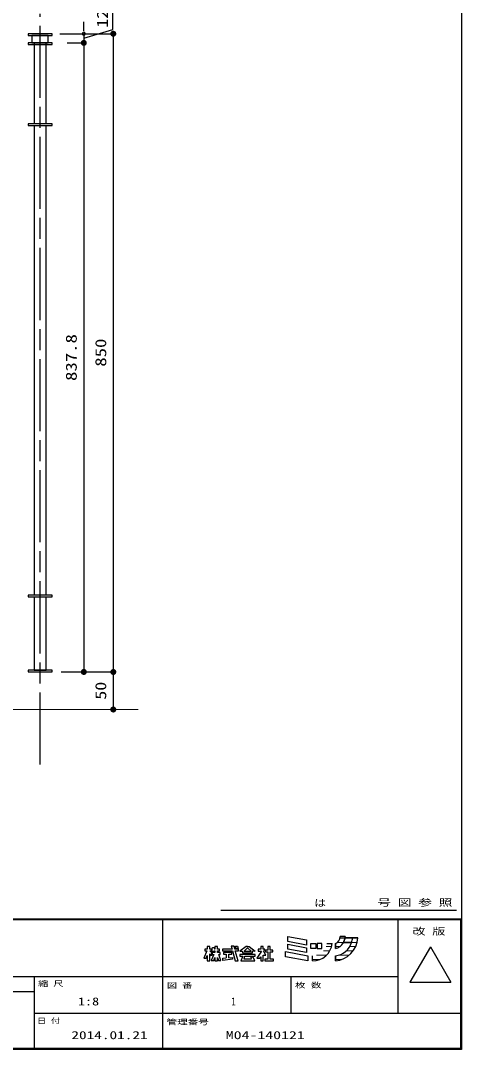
# Model space of a CAD drawing. Units: millimetres on the paper, scale 1:8. Extents: x -203 to 194, y -148 to 137.
# Drawn here: x 120.2 to 193.5, y -147.7 to 23.5 of the extents above; entities that cross this region are included whole.
import ezdxf
from ezdxf.enums import TextEntityAlignment as Align

# ---------------------------------------------------------------- set-up
doc = ezdxf.new("R2010")
doc.units = ezdxf.units.MM
doc.linetypes.add('CHAIN', pattern=[18.5, 12, -1.5, 3.5, -1.5])
for name, color, linetype, lineweight in [('0-1_0', 6, 'Continuous', 25), ('0-2_DIM1', 3, 'Continuous', 25), ('0-3_横桟', 2, 'Continuous', 25), ('0-6_ｾﾝﾀｰ', 1, 'CHAIN', 25), ('0-7_縦格子', 6, 'Continuous', 25), ('0-9_THN', 4, 'Continuous', 9)]:
    doc.layers.add(name, color=color, linetype=linetype, lineweight=lineweight)
doc.styles.add('ＭＳ ゴシック', font='')
doc.styles.add('ＭＳ 明朝', font='')
doc.styles.get('ＭＳ ゴシック').set_extended_font_data('MS Gothic')
doc.styles.get('ＭＳ 明朝').set_extended_font_data('MS Mincho')

# ---------------------------------------------------------------- blocks, each defined once
blk = doc.blocks.new('filled_dot')
at = {"color": 0, "linetype": 'Continuous', "lineweight": -2, "const_width": 1.25}
blk.add_lwpolyline([(-0.625, 0, 1), (0.625, 0, 1)], format="xyb", close=True, dxfattribs=at)

msp = doc.modelspace()

# ---------------------------------------------------------------- linework, layer by layer
at = {"layer": '0-1_0'}
for p, q in [((193.518, 136.725), (193.518, -147.733)), ((153.489, -124.563), (192.7, -124.563)), ((153.489, -124.563), (192.7, -124.563)), ((-203.388, -125.989), (193.518, -125.989)), ((-203.246, -126.131), (193.375, -126.131)), ((143.789, -125.989), (143.789, -147.733)), ((183, -141.673), (183, -125.989)), ((193.375, -126.131), (193.375, -147.591)), ((167.715, -130.354), (164.645, -129.781)), ((167.715, -129.505), (167.715, -130.354)), ((168.482, -130.938), (168.482, -130.092)), ((168.482, -130.092), (169.278, -130.092)), ((169.278, -130.092), (169.278, -130.938)), ((169.533, -130.092), (169.533, -130.938)), ((170.29, -130.092), (169.533, -130.092)), ((170.29, -130.938), (170.29, -130.092)), ((171.139, -130.092), (172, -130.092)), ((171.139, -130.092), (172, -130.092)), ((172.542, -130.938), (172.542, -130.092)), ((172.542, -130.092), (172.542, -130.938)), ((173.363, -128.932), (174.178, -128.932)), ((173.896, -129.959), (174.166, -129.144)), ((175.25, -129.959), (173.896, -129.959)), ((174.178, -128.932), (174.166, -129.144)), ((175.41, -129.144), (174.166, -129.144)), ((176.261, -129.144), (175.41, -129.144)), ((176.261, -129.144), (175.41, -129.144)), ((151.226, -131.04), (150.825, -131.04)), ((151.226, -130.587), (151.226, -131.04)), ((151.644, -130.587), (151.226, -130.587)), ((151.644, -131.04), (151.644, -130.587)), ((151.644, -132.999), (151.644, -131.831)), ((152.01, -131.458), (152.119, -130.759)), ((152.376, -131.458), (152.01, -131.458)), ((152.057, -131.62), (152.057, -131.913)), ((152.503, -131.62), (152.057, -131.62)), ((152.119, -130.759), (152.413, -130.759)), ((152.395, -131.337), (152.376, -131.458)), ((152.395, -131.337), (152.503, -131.337)), ((152.413, -130.759), (152.413, -131.042)), ((152.503, -131.042), (152.413, -131.042)), ((152.503, -130.599), (152.503, -131.042)), ((152.928, -130.599), (152.503, -130.599)), ((152.503, -131.337), (152.503, -131.62)), ((152.928, -131.042), (152.928, -130.599)), ((152.928, -131.62), (152.928, -131.337)), ((153.757, -131.018), (153.757, -131.305)), ((155.347, -131.018), (153.757, -131.018)), ((153.757, -131.305), (155.426, -131.305)), ((155.298, -131.572), (153.927, -131.572)), ((153.927, -131.572), (153.927, -131.884)), ((155.298, -131.884), (155.298, -131.572)), ((155.426, -131.305), (155.888, -132.999)), ((156.405, -131.018), (155.805, -131.018)), ((155.883, -131.305), (156.405, -131.305)), ((156.346, -132.999), (155.883, -131.305)), ((156.405, -131.305), (156.405, -131.018)), ((157.687, -130.593), (156.658, -131.369)), ((156.658, -131.369), (157.098, -131.369)), ((157.098, -131.369), (157.098, -131.675)), ((157.098, -131.675), (158.769, -131.675)), ((157.359, -131.369), (157.933, -130.812)), ((157.359, -131.369), (158.508, -131.369)), ((157.933, -130.593), (157.687, -130.593)), ((157.933, -130.593), (158.18, -130.593)), ((158.508, -131.369), (157.933, -130.812)), ((158.18, -130.593), (159.208, -131.369)), ((159.208, -131.369), (158.769, -131.369)), ((158.769, -131.675), (158.769, -131.369)), ((160.135, -130.6), (160.135, -131.046)), ((160.54, -130.6), (160.135, -130.6)), ((160.54, -131.046), (160.54, -130.6)), ((160.816, -131.046), (160.54, -131.046)), ((160.631, -131.417), (160.816, -131.046)), ((160.921, -131.184), (160.921, -131.495)), ((161.322, -131.184), (160.921, -131.184)), ((160.921, -131.495), (161.322, -131.495)), ((161.322, -130.585), (161.322, -131.184)), ((161.716, -130.585), (161.322, -130.585)), ((161.322, -131.495), (161.322, -132.711)), ((161.716, -131.184), (161.716, -130.585)), ((162.155, -131.184), (161.716, -131.184)), ((161.716, -131.495), (162.155, -131.495)), ((161.716, -132.711), (161.716, -131.495)), ((162.155, -131.495), (162.155, -131.184)), ((164.233, -131.454), (167.941, -132.146)), ((164.233, -132.307), (164.233, -131.454)), ((169.278, -130.938), (168.482, -130.938)), ((169.533, -130.938), (170.29, -130.938)), ((188.347, -130.647), (184.938, -136.553)), ((188.347, -130.647), (191.757, -136.553)), ((151.061, -132.53), (151.226, -132.124)), ((151.226, -132.124), (151.226, -132.999)), ((151.226, -132.999), (151.644, -132.999)), ((152.307, -131.913), (151.894, -132.925)), ((151.894, -132.925), (152.315, -132.925)), ((152.057, -131.913), (152.307, -131.913)), ((152.503, -132.999), (152.928, -132.999)), ((153.119, -132.925), (153.505, -132.925)), ((153.505, -132.925), (153.129, -131.913)), ((153.792, -132.562), (154.394, -132.51)), ((153.792, -132.944), (153.792, -132.562)), ((155.441, -132.719), (153.792, -132.944)), ((153.927, -131.884), (154.394, -131.884)), ((154.394, -131.884), (154.394, -132.51)), ((154.791, -131.884), (155.298, -131.884)), ((154.791, -132.475), (154.791, -131.884)), ((154.791, -132.475), (155.441, -132.419)), ((155.441, -132.419), (155.441, -132.719)), ((155.888, -132.999), (156.346, -132.999)), ((159.186, -131.931), (156.672, -131.931)), ((157.126, -132.22), (156.813, -132.999)), ((156.813, -132.999), (159.126, -132.999)), ((157.386, -132.683), (157.498, -132.22)), ((158.531, -132.683), (157.386, -132.683)), ((157.498, -132.22), (159.186, -132.22)), ((158.852, -132.384), (158.48, -132.384)), ((158.48, -132.384), (158.531, -132.683)), ((159.126, -132.999), (158.852, -132.384)), ((159.186, -132.22), (159.186, -131.931)), ((160.135, -132.344), (160.135, -132.999)), ((160.135, -132.999), (160.54, -132.999)), ((160.54, -132.999), (160.54, -132.069)), ((160.801, -132.711), (160.801, -132.999)), ((161.322, -132.711), (160.801, -132.711)), ((160.801, -132.999), (162.252, -132.999)), ((162.252, -132.711), (161.716, -132.711)), ((162.252, -132.999), (162.252, -132.711)), ((167.941, -132.999), (164.233, -132.307)), ((167.941, -132.146), (167.941, -132.999)), ((168.751, -132.999), (168.751, -132.146)), ((168.751, -132.999), (168.751, -132.146)), ((172.542, -132.999), (172.542, -132.146)), ((172.542, -132.146), (172.542, -132.999)), ((-35.061, -135.613), (183, -135.613)), ((122.401, -135.613), (122.401, -147.733)), ((165.177, -141.673), (165.177, -135.613)), ((184.938, -136.553), (191.757, -136.553)), ((72.496, -138.109), (122.401, -138.109)), ((122.401, -141.673), (193.518, -141.673)), ((193.375, -147.591), (-203.246, -147.591))]:
    msp.add_line(p, q, dxfattribs=at)
at = {"layer": '0-1_0', "lineweight": 13}
for p, q in [((172.873, -129.91), (173.912, -129.91)), ((173.332, -129.197), (174.148, -129.197)), ((173.912, -129.91), (175.266, -129.91)), ((174.148, -129.197), (175.406, -129.197)), ((175.266, -129.91), (176.148, -129.91)), ((175.406, -129.197), (176.258, -129.197)), ((170.555, -131.336), (171.598, -131.336)), ((170.995, -130.623), (171.895, -130.623)), ((172.542, -130.623), (173.278, -130.623)), ((174.346, -131.336), (175.484, -131.336)), ((174.94, -130.623), (175.9, -130.623)), ((168.751, -132.762), (169.973, -132.762)), ((169.427, -132.049), (171.055, -132.049)), ((172.542, -132.762), (173.598, -132.762)), ((173.044, -132.049), (174.821, -132.049))]:
    msp.add_line(p, q, dxfattribs=at)
at = {"layer": '0-1_0'}
for points in [[(193.518, -147.733), (-203.388, -147.733), (-203.388, 136.725)], [(164.645, -129.781), (164.645, -128.932), (167.715, -129.505)], [(173.896, -129.959), (174.166, -129.144), (174.178, -128.932), (173.363, -128.932)], [(175.41, -129.144), (174.166, -129.144), (173.896, -129.959), (175.25, -129.959)], [(151.157, -131.325), (150.666, -132.53), (151.061, -132.53)], [(150.825, -131.04), (150.825, -131.325), (151.157, -131.325)], [(151.68, -131.325), (151.946, -131.325), (151.946, -131.04), (151.644, -131.04)], [(151.68, -131.325), (151.946, -131.587), (151.946, -132.128), (151.644, -131.831)], [(152.928, -131.337), (153.267, -131.337), (153.267, -131.042), (152.928, -131.042)], [(153.129, -131.913), (153.394, -131.913), (153.394, -131.62), (152.928, -131.62)], [(155.805, -131.018), (155.679, -130.556), (155.221, -130.556), (155.347, -131.018)], [(160.27, -131.366), (159.462, -132.555), (159.991, -132.555), (160.135, -132.344)], [(160.135, -131.046), (159.709, -131.046), (159.709, -131.366), (160.27, -131.366)], [(160.54, -132.069), (160.966, -132.069), (160.631, -131.417)], [(164.645, -131.032), (164.645, -130.237), (167.715, -130.809)], [(167.715, -130.809), (167.715, -131.605), (164.645, -131.032)], [(152.315, -132.925), (152.503, -132.447), (152.503, -132.999)], [(152.928, -132.999), (152.928, -132.412), (153.119, -132.925)], [(156.672, -131.931), (156.672, -132.22), (157.126, -132.22)]]:
    msp.add_lwpolyline(points, dxfattribs=at)
msp.add_lwpolyline([(155.899, -130.556), (156.263, -130.556), (156.363, -130.92), (155.998, -130.92)], close=True, dxfattribs=at)
for centre, radius, start, end in [((168.751, -129.73), 3.269, 270.00003, 353.63117), ((172.111, -128.916), 1.252, 290.10268, 359.28711), ((172.111, -128.916), 2.067, 282.01614, 329.69657), ((172.184, -128.932), 4.083, 275.03009, 357.02873), ((172.184, -128.932), 3.233, 276.3561, 341.47286), ((172.184, -128.932), 3.233, 341.47286, 356.24741)]:
    msp.add_arc(centre, radius, start, end, dxfattribs=at)
at = {"layer": '0-2_DIM1'}
for p, q in [((130.682, 22.352), (130.682, 23.352)), ((130.682, 21.852), (130.682, 22.352)), ((126.718, 21.352), (135.743, 21.352)), ((127.899, 21.352), (130.838, 21.352)), ((130.682, 21.352), (130.682, 19.827)), ((130.682, 21.352), (130.682, 19.827)), ((135.587, 21.352), (135.587, -84.898)), ((127.899, 19.827), (130.838, 19.827)), ((127.899, 19.827), (130.838, 19.827)), ((130.682, 19.827), (130.682, -84.898)), ((130.682, 19.327), (130.682, 18.827)), ((130.682, 18.827), (130.682, 17.827)), ((126.918, -84.898), (135.743, -84.898)), ((126.918, -84.898), (135.743, -84.898)), ((127.899, -84.898), (130.838, -84.898)), ((135.587, -84.898), (135.587, -91.148))]:
    msp.add_line(p, q, dxfattribs=at)
msp.add_lwpolyline([(130.682, 20.589), (135.526, 22.042), (135.526, 29.295)], dxfattribs=at)
for centre, start, end in [((130.682, 21.352), 90, 270), ((130.682, 21.352), 270, 90), ((130.682, 19.827), 90, 270), ((130.682, 19.827), 270, 90)]:
    msp.add_arc(centre, 0.25, start, end, dxfattribs=at)
at = {"layer": '0-3_横桟'}
for p, q in [((121.399, 21.352), (121.399, 21.077)), ((125.399, 21.352), (121.399, 21.352)), ((121.399, 21.077), (125.399, 21.077)), ((125.399, 21.077), (125.399, 21.352)), ((121.399, 6.352), (121.399, 6.077)), ((125.399, 6.352), (121.399, 6.352)), ((121.399, 6.077), (125.399, 6.077)), ((125.399, 6.077), (125.399, 6.352)), ((125.399, -72.123), (121.399, -72.123)), ((125.399, -72.398), (125.399, -72.123)), ((125.399, -84.623), (121.399, -84.623)), ((121.399, -84.623), (121.399, -84.898)), ((121.399, -84.898), (125.399, -84.898)), ((125.399, -84.898), (125.399, -84.623))]:
    msp.add_line(p, q, dxfattribs=at)
for points in [[(122.024, 19.827), (124.774, 19.827), (124.774, 21.077), (122.024, 21.077)], [(121.399, 19.552), (125.399, 19.552), (125.399, 19.827), (121.399, 19.827)]]:
    msp.add_lwpolyline(points, close=True, dxfattribs=at)
msp.add_lwpolyline([(121.399, -72.123), (121.399, -72.398), (125.399, -72.398)], dxfattribs=at)
at = {"layer": '0-6_ｾﾝﾀｰ'}
msp.add_line((123.399, -100.307), (123.399, 24.67), dxfattribs=at)
at = {"layer": '0-7_縦格子'}
for p, q in [((122.406, 19.827), (122.406, 6.352)), ((124.393, 6.352), (124.393, 19.827)), ((122.406, 6.077), (122.406, -72.123)), ((124.393, -72.123), (124.393, 6.077))]:
    msp.add_line(p, q, dxfattribs=at)
msp.add_lwpolyline([(122.406, -72.398), (122.406, -84.623), (124.393, -84.623), (124.393, -72.398)], dxfattribs=at)
at = {"layer": '0-9_THN'}
msp.add_lwpolyline([(86.504, -125.989), (86.504, -91.148), (139.725, -91.148)], dxfattribs=at)

# ---------------------------------------------------------------- block references
at = {"layer": '0-2_DIM1', "xscale": 0.4, "yscale": 0.4}
for p, rotation in [((135.587, 21.352), 90), ((130.682, 19.827), 90), ((130.682, -84.898), 270), ((135.587, -84.898), 270), ((135.587, -84.898), 90), ((135.587, -91.148), 270)]:
    msp.add_blockref('filled_dot', p, dxfattribs=dict(at, rotation=rotation))

# ---------------------------------------------------------------- texts
at = {"layer": '0-1_0', "style": 'ＭＳ 明朝'}
for s, height, width, p in [('は', 1.15, 1.25, (169.025, -124.266)), ('号 図 参 照', 1.15, 1.45, (179.512, -124.208)), ('改 版', 1.15, 1.4, (185.357, -128.997)), ('縮 尺', 0.8885, 1.4, (123.066, -137.488)), ('図 番', 0.8885, 1.4, (144.509, -137.79)), ('枚 数', 0.8885, 1.45, (165.831, -137.745)), ('日 付', 0.8885, 1.25, (122.882, -143.688)), ('管理番号', 0.8885, 1.45, (144.457, -143.876))]:
    msp.add_text(s, height=height, dxfattribs=dict(at, width=width)).set_placement(p, align=Align.BOTTOM_LEFT)
at = {"layer": '0-1_0', "color": 7, "style": 'ＭＳ 明朝'}
for s, width, p in [('1:8', 1.3, (129.702, -140.808)), ('1', 0.85, (155.221, -140.808)), ('2014.01.21', 1.4, (128.611, -146.424)), ('M04-140121', 1.45, (154.306, -146.424))]:
    msp.add_text(s, height=1.333, dxfattribs=dict(at, width=width)).set_placement(p, align=Align.BOTTOM_LEFT)
at = {"layer": '0-2_DIM1', "style": 'ＭＳ ゴシック'}
for s, width, p in [('12.2', 1.2, (135.234, 22.35)), ('837.8', 1.25, (130.057, -36.445)), ('850', 1.25, (134.962, -34.077)), ('50', 1.2, (134.962, -89.515))]:
    msp.add_text(s, height=1.833, rotation=90, dxfattribs=dict(at, width=width)).set_placement(p, align=Align.BOTTOM_LEFT)

doc.saveas('drawing.dxf')
